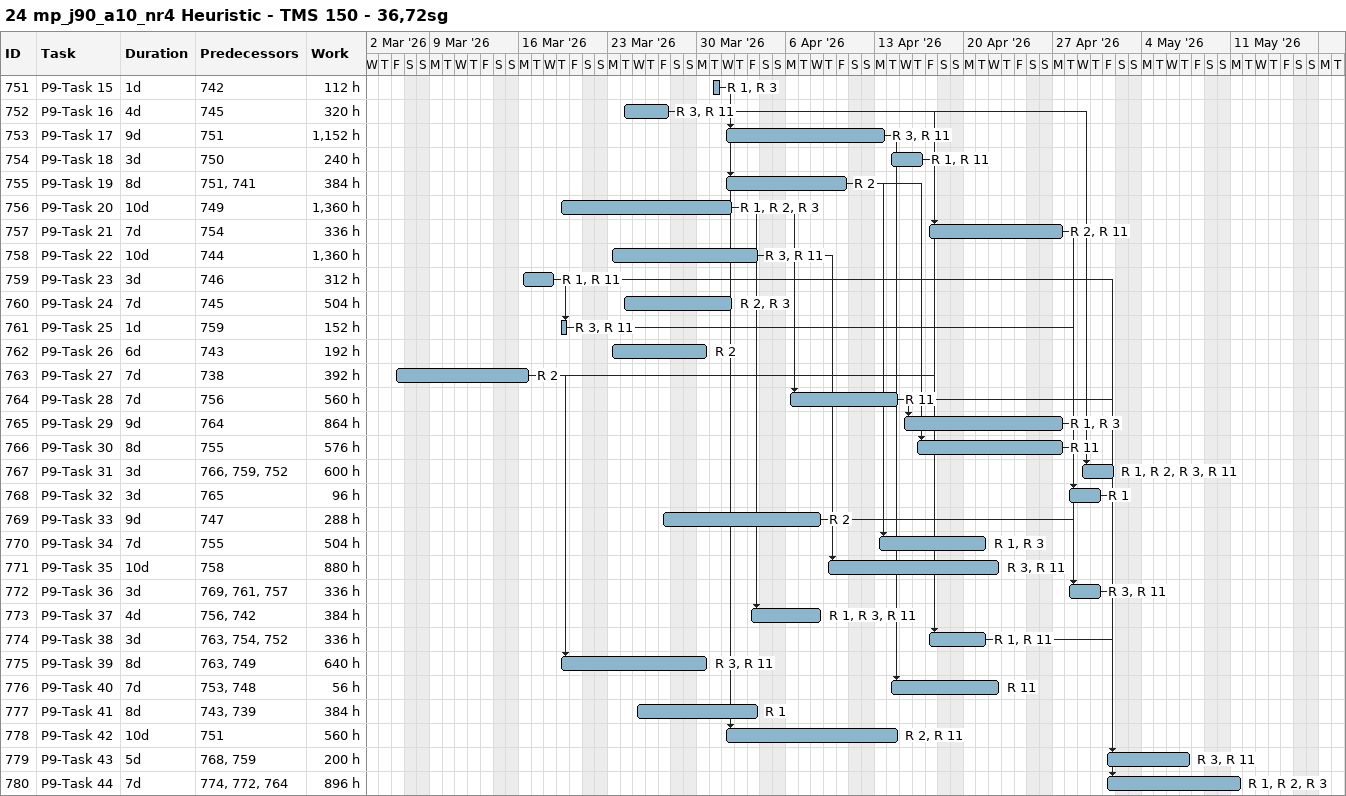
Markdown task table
24 mp_j90_a10_nr4 Heuristic - TMS 150 - 36,72sg

| ID | Task | Duration | Start | Finish | Predecessors | Resources | Work (h) |
|---|---|---|---|---|---|---|---|
| 751 | P9-Task 15 | 1d | 2026-03-31 | 2026-03-31 | 742 | R 1, R 3 | 112 |
| 752 | P9-Task 16 | 4d | 2026-03-24 | 2026-03-27 | 745 | R 3, R 11 | 320 |
| 753 | P9-Task 17 | 9d | 2026-04-01 | 2026-04-13 | 751 | R 3, R 11 | 1152 |
| 754 | P9-Task 18 | 3d | 2026-04-14 | 2026-04-16 | 750 | R 1, R 11 | 240 |
| 755 | P9-Task 19 | 8d | 2026-04-01 | 2026-04-10 | 751, 741 | R 2 | 384 |
| 756 | P9-Task 20 | 10d | 2026-03-19 | 2026-04-01 | 749 | R 1, R 2, R 3 | 1360 |
| 757 | P9-Task 21 | 7d | 2026-04-17 | 2026-04-27 | 754 | R 2, R 11 | 336 |
| 758 | P9-Task 22 | 10d | 2026-03-23 | 2026-04-03 | 744 | R 3, R 11 | 1360 |
| 759 | P9-Task 23 | 3d | 2026-03-16 | 2026-03-18 | 746 | R 1, R 11 | 312 |
| 760 | P9-Task 24 | 7d | 2026-03-24 | 2026-04-01 | 745 | R 2, R 3 | 504 |
| 761 | P9-Task 25 | 1d | 2026-03-19 | 2026-03-19 | 759 | R 3, R 11 | 152 |
| 762 | P9-Task 26 | 6d | 2026-03-23 | 2026-03-30 | 743 | R 2 | 192 |
| 763 | P9-Task 27 | 7d | 2026-03-06 | 2026-03-16 | 738 | R 2 | 392 |
| 764 | P9-Task 28 | 7d | 2026-04-06 | 2026-04-14 | 756 | R 11 | 560 |
| 765 | P9-Task 29 | 9d | 2026-04-15 | 2026-04-27 | 764 | R 1, R 3 | 864 |
| 766 | P9-Task 30 | 8d | 2026-04-16 | 2026-04-27 | 755 | R 11 | 576 |
| 767 | P9-Task 31 | 3d | 2026-04-29 | 2026-05-01 | 766, 759, 752 | R 1, R 2, R 3, R 11 | 600 |
| 768 | P9-Task 32 | 3d | 2026-04-28 | 2026-04-30 | 765 | R 1 | 96 |
| 769 | P9-Task 33 | 9d | 2026-03-27 | 2026-04-08 | 747 | R 2 | 288 |
| 770 | P9-Task 34 | 7d | 2026-04-13 | 2026-04-21 | 755 | R 1, R 3 | 504 |
| 771 | P9-Task 35 | 10d | 2026-04-09 | 2026-04-22 | 758 | R 3, R 11 | 880 |
| 772 | P9-Task 36 | 3d | 2026-04-28 | 2026-04-30 | 769, 761, 757 | R 3, R 11 | 336 |
| 773 | P9-Task 37 | 4d | 2026-04-03 | 2026-04-08 | 756, 742 | R 1, R 3, R 11 | 384 |
| 774 | P9-Task 38 | 3d | 2026-04-17 | 2026-04-21 | 763, 754, 752 | R 1, R 11 | 336 |
| 775 | P9-Task 39 | 8d | 2026-03-19 | 2026-03-30 | 763, 749 | R 3, R 11 | 640 |
| 776 | P9-Task 40 | 7d | 2026-04-14 | 2026-04-22 | 753, 748 | R 11 | 56 |
| 777 | P9-Task 41 | 8d | 2026-03-25 | 2026-04-03 | 743, 739 | R 1 | 384 |
| 778 | P9-Task 42 | 10d | 2026-04-01 | 2026-04-14 | 751 | R 2, R 11 | 560 |
| 779 | P9-Task 43 | 5d | 2026-05-01 | 2026-05-07 | 768, 759 | R 3, R 11 | 200 |
| 780 | P9-Task 44 | 7d | 2026-05-01 | 2026-05-11 | 774, 772, 764 | R 1, R 2, R 3 | 896 |
